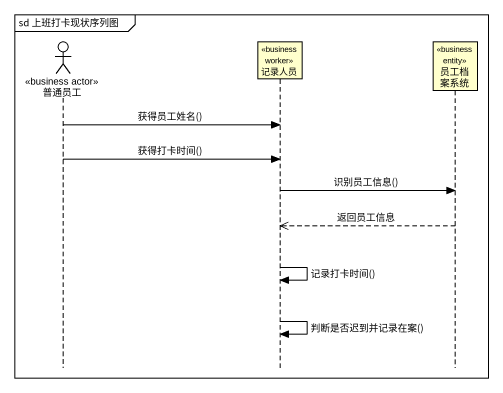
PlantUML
@startuml
mainframe sd 上班打卡现状序列图
hide footbox
actor 普通员工 <<business actor>>
participant 记录人员 <<business worker>>
participant 员工档案系统 <<business entity>>

普通员工 -> 记录人员 : 获得员工姓名()
普通员工 -> 记录人员 : 获得打卡时间()
记录人员 -> 员工档案系统 : 识别员工信息()
员工档案系统 -->> 记录人员 : 返回员工信息
记录人员 -> 记录人员 : 记录打卡时间()
记录人员 -> 记录人员 : 判断是否迟到并记录在案()
@enduml
